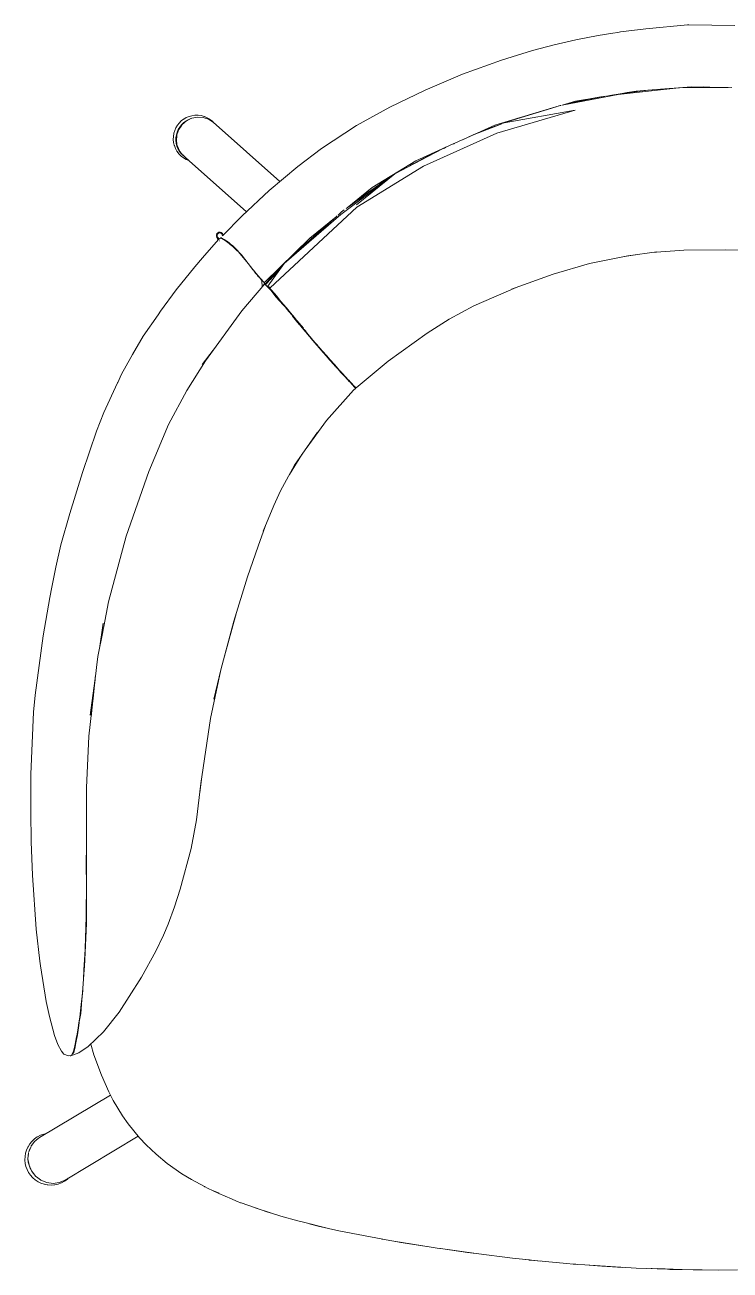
# Model space of a CAD drawing. Header units: millimetres. Extents: x 7998 to 72132, y -12523 to 5591.
# Drawn here: x 65032.7 to 65068.2, y -9556.4 to -9493.7 of the extents above; entities that cross this region are included whole.
import ezdxf

# ---------------------------------------------------------------- set-up
doc = ezdxf.new("R2010")
doc.units = ezdxf.units.MM
doc.layers.add('Xray_Furniture Temporary', color=23, linetype='Continuous', lineweight=15)

msp = doc.modelspace()

# ---------------------------------------------------------------- linework, layer by layer
at = {"layer": 'Xray_Furniture Temporary', "lineweight": 0}
for p, q in [((65062.585, -9494.035), (65062.718, -9494.014)), ((65063.985, -9493.848), (65062.718, -9494.014)), ((65066.083, -9493.659), (65063.985, -9493.848)), ((65066.159, -9493.657), (65066.083, -9493.659)), ((65067.314, -9493.665), (65066.159, -9493.657)), ((65068.479, -9493.687), (65067.314, -9493.665)), ((65060.464, -9494.408), (65059.377, -9494.667)), ((65061.585, -9494.191), (65060.464, -9494.408)), ((65061.585, -9494.191), (65062.336, -9494.068)), ((65062.336, -9494.068), (65062.585, -9494.035)), ((65056.723, -9495.433), (65058.289, -9494.949)), ((65059.377, -9494.667), (65058.289, -9494.949)), ((65054.752, -9496.143), (65056.723, -9495.433)), ((65054.752, -9496.143), (65052.88, -9496.94)), ((65052.88, -9496.94), (65051.087, -9497.801)), ((65062.602, -9497.159), (65059.775, -9497.703)), ((65062.015, -9497.241), (65063.055, -9497.081)), ((65062.802, -9497.111), (65062.182, -9497.215)), ((65065.657, -9496.837), (65062.602, -9497.159)), ((65063.055, -9497.072), (65062.802, -9497.111)), ((65064.086, -9496.948), (65063.055, -9497.072)), ((65063.055, -9497.081), (65064.109, -9496.954)), ((65063.503, -9496.995), (65063.055, -9497.072)), ((65064.086, -9496.948), (65063.503, -9496.995)), ((65065.172, -9496.863), (65064.086, -9496.948)), ((65064.109, -9496.954), (65065.172, -9496.863)), ((65065.657, -9496.837), (65065.172, -9496.863)), ((65065.421, -9496.841), (65065.172, -9496.863)), ((65066.287, -9496.771), (65065.421, -9496.841)), ((65066.241, -9496.798), (65065.421, -9496.841)), ((65065.67, -9496.837), (65066.241, -9496.807)), ((65065.67, -9496.837), (65068.329, -9496.813)), ((65066.917, -9496.786), (65066.241, -9496.798)), ((65066.241, -9496.807), (65067.13, -9496.791)), ((65068.142, -9496.815), (65066.287, -9496.771)), ((65059.631, -9497.742), (65056.378, -9498.71)), ((65059.468, -9497.784), (65058.868, -9497.969)), ((65059.508, -9497.77), (65059.468, -9497.784)), ((65059.574, -9497.75), (65059.508, -9497.77)), ((65059.574, -9497.75), (65059.616, -9497.739)), ((65059.616, -9497.739), (65059.676, -9497.725)), ((65059.704, -9497.72), (65059.676, -9497.725)), ((65059.723, -9497.715), (65059.704, -9497.72)), ((65059.775, -9497.703), (65060.989, -9497.434)), ((65060.444, -9497.5), (65059.775, -9497.703)), ((65059.982, -9497.65), (65059.775, -9497.703)), ((65060.988, -9497.425), (65059.982, -9497.65)), ((65061.573, -9497.315), (65060.444, -9497.5)), ((65061.627, -9497.305), (65060.988, -9497.425)), ((65060.989, -9497.434), (65061.944, -9497.254)), ((65061.944, -9497.254), (65061.627, -9497.305)), ((65040.703, -9498.41), (65040.586, -9498.5)), ((65040.711, -9498.405), (65040.703, -9498.41)), ((65040.711, -9498.405), (65040.841, -9498.33)), ((65040.841, -9498.33), (65040.979, -9498.272)), ((65041.07, -9498.382), (65040.849, -9498.495)), ((65040.939, -9498.437), (65041.07, -9498.382)), ((65040.979, -9498.272), (65041.123, -9498.233)), ((65041.07, -9498.382), (65041.078, -9498.38)), ((65041.111, -9498.363), (65041.078, -9498.38)), ((65041.397, -9498.302), (65041.111, -9498.363)), ((65041.123, -9498.233), (65041.27, -9498.213)), ((65041.29, -9498.213), (65041.27, -9498.213)), ((65041.29, -9498.213), (65041.419, -9498.212)), ((65041.686, -9498.316), (65041.397, -9498.302)), ((65041.44, -9498.212), (65041.419, -9498.212)), ((65041.588, -9498.231), (65041.44, -9498.212)), ((65041.732, -9498.27), (65041.588, -9498.231)), ((65041.959, -9498.404), (65041.686, -9498.316)), ((65041.752, -9498.277), (65041.732, -9498.27)), ((65041.752, -9498.277), (65041.89, -9498.334)), ((65042.019, -9498.41), (65041.89, -9498.334)), ((65042.197, -9498.561), (65041.959, -9498.404)), ((65042.019, -9498.41), (65042.034, -9498.42)), ((65051.087, -9497.801), (65049.407, -9498.73)), ((65060.428, -9497.947), (65056.488, -9499.11)), ((65056.854, -9498.59), (65060.428, -9497.947)), ((65058.868, -9497.969), (65057.11, -9498.508)), ((65057.11, -9498.508), (65057.545, -9498.363)), ((65040.256, -9498.981), (65040.215, -9499.122)), ((65040.315, -9498.846), (65040.256, -9498.981)), ((65040.315, -9498.846), (65040.39, -9498.719)), ((65040.348, -9499.202), (65040.445, -9498.936)), ((65040.461, -9498.931), (65040.363, -9499.206)), ((65040.438, -9498.932), (65040.38, -9499.063)), ((65040.38, -9499.063), (65040.428, -9498.982)), ((65040.39, -9498.719), (65040.481, -9498.603)), ((65040.453, -9498.94), (65040.396, -9499.069)), ((65040.438, -9498.932), (65040.511, -9498.809)), ((65040.445, -9498.936), (65040.438, -9498.932)), ((65040.445, -9498.936), (65040.525, -9498.818)), ((65040.461, -9498.931), (65040.453, -9498.94)), ((65040.612, -9498.707), (65040.461, -9498.931)), ((65040.525, -9498.818), (65040.461, -9498.931)), ((65040.511, -9498.809), (65040.473, -9498.895)), ((65040.481, -9498.603), (65040.586, -9498.5)), ((65040.511, -9498.809), (65040.599, -9498.696)), ((65040.511, -9498.809), (65040.576, -9498.743)), ((65040.525, -9498.818), (65040.511, -9498.809)), ((65040.525, -9498.818), (65040.605, -9498.701)), ((65040.612, -9498.707), (65040.525, -9498.818)), ((65040.599, -9498.696), (65040.701, -9498.595)), ((65040.599, -9498.696), (65040.605, -9498.701)), ((65040.605, -9498.701), (65040.643, -9498.668)), ((65040.62, -9498.699), (65040.612, -9498.707)), ((65040.627, -9498.689), (65040.62, -9498.699)), ((65040.643, -9498.668), (65040.627, -9498.689)), ((65040.701, -9498.595), (65040.643, -9498.668)), ((65040.643, -9498.668), (65040.712, -9498.608)), ((65040.712, -9498.608), (65040.656, -9498.663)), ((65040.815, -9498.508), (65040.701, -9498.595)), ((65040.701, -9498.595), (65040.782, -9498.548)), ((65040.701, -9498.595), (65040.712, -9498.608)), ((65040.767, -9498.566), (65040.712, -9498.608)), ((65040.767, -9498.566), (65040.782, -9498.548)), ((65040.782, -9498.548), (65040.82, -9498.515)), ((65040.815, -9498.508), (65040.939, -9498.437)), ((65040.82, -9498.515), (65040.815, -9498.508)), ((65040.82, -9498.515), (65040.833, -9498.508)), ((65040.849, -9498.495), (65040.833, -9498.508)), ((65040.939, -9498.437), (65040.887, -9498.476)), ((65040.939, -9498.437), (65040.997, -9498.42)), ((65040.944, -9498.447), (65040.939, -9498.437)), ((65042.034, -9498.42), (65042.152, -9498.512)), ((65042.152, -9498.512), (65042.197, -9498.561)), ((65042.197, -9498.561), (65045.557, -9501.549)), ((65047.647, -9499.879), (65049.407, -9498.73)), ((65056.378, -9498.71), (65055.345, -9499.177)), ((65056.209, -9498.83), (65055.345, -9499.177)), ((65055.348, -9499.185), (65056.211, -9498.838)), ((65056.73, -9498.638), (65056.209, -9498.83)), ((65056.211, -9498.838), (65056.43, -9498.758)), ((65056.43, -9498.758), (65056.73, -9498.638)), ((65056.772, -9498.623), (65056.854, -9498.59)), ((65056.892, -9498.579), (65056.854, -9498.59)), ((65057.107, -9498.499), (65056.904, -9498.574)), ((65057.048, -9498.53), (65056.904, -9498.574)), ((65057.048, -9498.53), (65057.11, -9498.508)), ((65057.285, -9498.44), (65057.107, -9498.499)), ((65040.185, -9499.431), (65040.188, -9499.282)), ((65040.2, -9499.579), (65040.185, -9499.431)), ((65040.188, -9499.282), (65040.211, -9499.133)), ((65040.235, -9499.723), (65040.2, -9499.579)), ((65040.211, -9499.133), (65040.215, -9499.122)), ((65040.315, -9499.483), (65040.319, -9499.341)), ((65040.315, -9499.483), (65040.33, -9499.624)), ((65040.323, -9499.483), (65040.315, -9499.483)), ((65040.319, -9499.341), (65040.34, -9499.201)), ((65040.319, -9499.341), (65040.344, -9499.252)), ((65040.336, -9499.342), (65040.319, -9499.341)), ((65040.319, -9499.341), (65040.328, -9499.434)), ((65040.323, -9499.483), (65040.336, -9499.342)), ((65040.347, -9499.621), (65040.323, -9499.483)), ((65040.33, -9499.624), (65040.332, -9499.531)), ((65040.33, -9499.624), (65040.347, -9499.621)), ((65040.363, -9499.761), (65040.33, -9499.624)), ((65040.33, -9499.624), (65040.362, -9499.709)), ((65040.336, -9499.342), (65040.332, -9499.482)), ((65040.332, -9499.482), (65040.347, -9499.621)), ((65040.336, -9499.342), (65040.348, -9499.202)), ((65040.357, -9499.204), (65040.336, -9499.342)), ((65040.363, -9499.214), (65040.339, -9499.495)), ((65040.339, -9499.495), (65040.386, -9499.77)), ((65040.34, -9499.201), (65040.38, -9499.063)), ((65040.34, -9499.201), (65040.348, -9499.202)), ((65040.347, -9499.621), (65040.37, -9499.718)), ((65040.37, -9499.758), (65040.347, -9499.621)), ((65040.396, -9499.069), (65040.357, -9499.204)), ((65040.363, -9499.206), (65040.363, -9499.214)), ((65040.38, -9499.063), (65040.365, -9499.155)), ((65040.38, -9499.063), (65040.396, -9499.069)), ((65056.488, -9499.11), (65052.784, -9500.78)), ((65054.28, -9499.658), (65053.768, -9499.889)), ((65053.922, -9499.826), (65054.28, -9499.658)), ((65054.28, -9499.658), (65054.299, -9499.649)), ((65054.299, -9499.649), (65054.312, -9499.644)), ((65054.312, -9499.644), (65054.328, -9499.636)), ((65054.73, -9499.455), (65054.328, -9499.636)), ((65054.751, -9499.445), (65055.348, -9499.185)), ((65055.318, -9499.189), (65054.751, -9499.445)), ((65055.345, -9499.177), (65055.318, -9499.189)), ((65040.24, -9499.743), (65040.235, -9499.723)), ((65040.24, -9499.743), (65040.295, -9499.883)), ((65040.366, -9500.014), (65040.295, -9499.883)), ((65040.363, -9499.761), (65040.37, -9499.758)), ((65040.414, -9499.892), (65040.363, -9499.761)), ((65040.378, -9500.031), (65040.366, -9500.014)), ((65040.429, -9499.884), (65040.37, -9499.758)), ((65040.467, -9500.151), (65040.378, -9500.031)), ((65040.386, -9499.77), (65040.39, -9499.777)), ((65040.39, -9499.777), (65040.429, -9499.884)), ((65040.39, -9499.777), (65040.496, -9500.005)), ((65040.414, -9499.892), (65040.391, -9499.803)), ((65040.429, -9499.884), (65040.414, -9499.892)), ((65040.481, -9500.014), (65040.414, -9499.892)), ((65040.414, -9499.892), (65040.467, -9499.966)), ((65040.429, -9499.884), (65040.496, -9500.005)), ((65040.488, -9500.01), (65040.429, -9499.884)), ((65040.571, -9500.259), (65040.467, -9500.151)), ((65040.488, -9500.01), (65040.481, -9500.014)), ((65040.481, -9500.014), (65040.564, -9500.127)), ((65040.504, -9500.022), (65040.488, -9500.01)), ((65040.496, -9500.005), (65040.504, -9500.022)), ((65040.504, -9500.022), (65040.509, -9500.023)), ((65040.509, -9500.023), (65040.514, -9500.034)), ((65040.519, -9500.047), (65040.514, -9500.034)), ((65040.531, -9500.053), (65040.519, -9500.047)), ((65040.564, -9500.127), (65040.519, -9500.047)), ((65040.577, -9500.115), (65040.531, -9500.053)), ((65040.564, -9500.127), (65040.577, -9500.115)), ((65040.661, -9500.227), (65040.564, -9500.127)), ((65040.564, -9500.127), (65040.634, -9500.183)), ((65040.585, -9500.27), (65040.571, -9500.259)), ((65040.621, -9500.161), (65040.577, -9500.115)), ((65040.703, -9500.363), (65040.585, -9500.27)), ((65040.634, -9500.183), (65040.621, -9500.161)), ((65040.666, -9500.221), (65040.634, -9500.183)), ((65040.661, -9500.227), (65040.666, -9500.221)), ((65040.77, -9500.313), (65040.661, -9500.227)), ((65040.682, -9500.233), (65040.666, -9500.221)), ((65040.672, -9500.214), (65040.701, -9500.247)), ((65040.682, -9500.233), (65040.701, -9500.247)), ((65040.701, -9500.247), (65040.77, -9500.313)), ((65040.77, -9500.313), (65040.739, -9500.281)), ((65046.467, -9500.786), (65047.647, -9499.879)), ((65051.343, -9501.169), (65053.003, -9500.282)), ((65052.999, -9500.274), (65052.31, -9500.644)), ((65053.737, -9499.904), (65052.397, -9500.509)), ((65053.737, -9499.904), (65052.999, -9500.274)), ((65053.003, -9500.282), (65053.74, -9499.912)), ((65053.768, -9499.889), (65053.737, -9499.904)), ((65053.842, -9499.862), (65053.74, -9499.912)), ((65053.922, -9499.826), (65053.842, -9499.862)), ((65040.832, -9500.438), (65040.703, -9500.363)), ((65040.772, -9500.31), (65040.77, -9500.313)), ((65040.783, -9500.32), (65040.77, -9500.313)), ((65040.77, -9500.313), (65040.779, -9500.316)), ((65040.783, -9500.32), (65040.982, -9500.502)), ((65040.844, -9500.444), (65040.832, -9500.438)), ((65040.844, -9500.444), (65040.982, -9500.502)), ((65040.982, -9500.502), (65040.989, -9500.504)), ((65040.989, -9500.504), (65043.876, -9503.072)), ((65046.467, -9500.786), (65045.009, -9502.008)), ((65052.784, -9500.78), (65049.426, -9502.843)), ((65052.397, -9500.509), (65050.205, -9501.856)), ((65052.103, -9500.763), (65052.31, -9500.644)), ((65048.632, -9503.219), (65051.343, -9501.169)), ((65051.343, -9501.169), (65049.422, -9502.728)), ((65050.017, -9502.093), (65051.343, -9501.169)), ((65050.205, -9501.856), (65051.083, -9501.35)), ((65045.009, -9502.008), (65043.648, -9503.287)), ((65050.205, -9501.856), (65048.952, -9502.874)), ((65050.205, -9501.856), (65049.113, -9502.756)), ((65050.012, -9502.086), (65049.523, -9502.444)), ((65049.528, -9502.451), (65050.017, -9502.093)), ((65050.53, -9501.728), (65050.012, -9502.086)), ((65050.7, -9501.618), (65050.53, -9501.728)), ((65049.11, -9502.758), (65049.043, -9502.807)), ((65049.232, -9502.669), (65049.113, -9502.756)), ((65049.523, -9502.444), (65049.24, -9502.663)), ((65049.516, -9502.46), (65049.24, -9502.663)), ((65049.516, -9502.46), (65049.528, -9502.451)), ((65043.648, -9503.287), (65042.668, -9504.285)), ((65049.426, -9502.843), (65045.069, -9506.902)), ((65045.775, -9505.688), (65048.632, -9503.219)), ((65048.393, -9503.327), (65047.063, -9504.401)), ((65048.393, -9503.327), (65047.975, -9503.7)), ((65048.43, -9503.295), (65048.393, -9503.327)), ((65048.441, -9503.285), (65048.43, -9503.295)), ((65048.662, -9503.087), (65048.487, -9503.243)), ((65048.798, -9502.987), (65048.662, -9503.087)), ((65048.952, -9502.874), (65048.896, -9502.916)), ((65047.73, -9503.911), (65047.3, -9504.291)), ((65047.968, -9503.706), (65047.305, -9504.298)), ((65047.975, -9503.7), (65047.73, -9503.911)), ((65047.975, -9503.7), (65047.978, -9503.703)), ((65041.657, -9505.401), (65042.469, -9504.481)), ((65042.361, -9504.237), (65042.359, -9504.304)), ((65042.359, -9504.304), (65042.379, -9504.373)), ((65042.384, -9504.177), (65042.361, -9504.237)), ((65042.379, -9504.373), (65042.406, -9504.437)), ((65042.379, -9504.373), (65042.424, -9504.438)), ((65042.425, -9504.132), (65042.384, -9504.177)), ((65042.398, -9504.299), (65042.4, -9504.244)), ((65042.415, -9504.356), (65042.398, -9504.299)), ((65042.4, -9504.244), (65042.418, -9504.197)), ((65042.406, -9504.437), (65042.435, -9504.5)), ((65042.442, -9504.419), (65042.415, -9504.356)), ((65042.455, -9504.412), (65042.415, -9504.356)), ((65042.418, -9504.197), (65042.448, -9504.164)), ((65042.424, -9504.438), (65042.469, -9504.481)), ((65042.48, -9504.107), (65042.425, -9504.132)), ((65042.435, -9504.5), (65042.441, -9504.513)), ((65042.443, -9504.422), (65042.442, -9504.419)), ((65042.448, -9504.164), (65042.488, -9504.145)), ((65042.497, -9504.453), (65042.455, -9504.412)), ((65042.542, -9504.104), (65042.48, -9504.107)), ((65042.488, -9504.145), (65042.536, -9504.143)), ((65042.573, -9504.384), (65042.497, -9504.453)), ((65042.505, -9504.545), (65042.503, -9504.542)), ((65042.536, -9504.143), (65042.583, -9504.159)), ((65042.604, -9504.125), (65042.542, -9504.104)), ((65042.573, -9504.384), (65042.582, -9504.389)), ((65042.582, -9504.389), (65042.578, -9504.377)), ((65042.611, -9504.408), (65042.578, -9504.377)), ((65042.583, -9504.159), (65042.625, -9504.194)), ((65042.656, -9504.17), (65042.604, -9504.125)), ((65042.615, -9504.409), (65042.611, -9504.408)), ((65042.636, -9504.418), (65042.615, -9504.409)), ((65042.625, -9504.194), (65042.655, -9504.257)), ((65042.664, -9504.432), (65042.636, -9504.418)), ((65042.636, -9504.418), (65042.709, -9504.47)), ((65042.655, -9504.257), (65042.668, -9504.285)), ((65042.655, -9504.257), (65042.664, -9504.289)), ((65042.692, -9504.242), (65042.656, -9504.17)), ((65042.698, -9504.451), (65042.664, -9504.432)), ((65042.698, -9504.255), (65042.692, -9504.242)), ((65042.705, -9504.456), (65042.698, -9504.451)), ((65042.705, -9504.456), (65042.709, -9504.47)), ((65042.709, -9504.47), (65042.759, -9504.502)), ((65042.755, -9504.485), (65042.739, -9504.475)), ((65042.759, -9504.502), (65042.755, -9504.485)), ((65042.795, -9504.495), (65042.763, -9504.47)), ((65042.837, -9504.538), (65042.786, -9504.505)), ((65042.821, -9504.545), (65042.786, -9504.519)), ((65042.795, -9504.495), (65042.806, -9504.506)), ((65042.86, -9504.544), (65042.806, -9504.506)), ((65042.873, -9504.58), (65042.821, -9504.545)), ((65042.845, -9504.544), (65042.837, -9504.538)), ((65042.845, -9504.544), (65042.853, -9504.556)), ((65042.853, -9504.544), (65042.86, -9504.544)), ((65042.853, -9504.556), (65042.87, -9504.564)), ((65042.871, -9504.568), (65042.853, -9504.556)), ((65042.996, -9504.646), (65042.86, -9504.544)), ((65042.892, -9504.576), (65042.87, -9504.564)), ((65042.894, -9504.589), (65042.871, -9504.572)), ((65042.874, -9504.585), (65042.873, -9504.58)), ((65042.876, -9504.583), (65042.873, -9504.58)), ((65042.894, -9504.589), (65042.876, -9504.583)), ((65042.894, -9504.589), (65042.881, -9504.591)), ((65042.95, -9504.618), (65042.892, -9504.576)), ((65042.905, -9504.599), (65042.898, -9504.593)), ((65042.935, -9504.625), (65042.905, -9504.599)), ((65042.935, -9504.625), (65042.94, -9504.629)), ((65042.94, -9504.629), (65042.946, -9504.634)), ((65042.951, -9504.643), (65042.946, -9504.634)), ((65042.956, -9504.623), (65042.95, -9504.618)), ((65042.996, -9504.671), (65042.951, -9504.643)), ((65042.996, -9504.646), (65042.956, -9504.623)), ((65043.013, -9504.681), (65042.996, -9504.671)), ((65043.011, -9504.664), (65043, -9504.654)), ((65043, -9504.654), (65043.013, -9504.681)), ((65043.074, -9504.714), (65043.011, -9504.664)), ((65043.013, -9504.681), (65043.017, -9504.693)), ((65043.058, -9504.72), (65043.017, -9504.693)), ((65047.063, -9504.401), (65044.783, -9506.645)), ((65046.88, -9504.674), (65046.529, -9505.003)), ((65046.885, -9504.681), (65046.529, -9505.003)), ((65047.3, -9504.291), (65046.88, -9504.674)), ((65046.885, -9504.681), (65047.305, -9504.298)), ((65043.121, -9504.773), (65043.058, -9504.72)), ((65043.137, -9504.766), (65043.074, -9504.714)), ((65043.074, -9504.714), (65043.171, -9504.778)), ((65043.186, -9504.829), (65043.121, -9504.773)), ((65043.201, -9504.823), (65043.137, -9504.766)), ((65043.171, -9504.778), (65043.267, -9504.883)), ((65043.252, -9504.89), (65043.186, -9504.829)), ((65043.267, -9504.883), (65043.201, -9504.823)), ((65043.32, -9504.956), (65043.252, -9504.89)), ((65043.335, -9504.949), (65043.267, -9504.883)), ((65043.39, -9505.026), (65043.32, -9504.956)), ((65043.363, -9504.977), (65043.335, -9504.949)), ((65043.363, -9504.977), (65043.449, -9505.066)), ((65043.462, -9505.103), (65043.39, -9505.026)), ((65043.478, -9505.097), (65043.449, -9505.066)), ((65043.537, -9505.186), (65043.462, -9505.103)), ((65043.553, -9505.18), (65043.478, -9505.097)), ((65043.616, -9505.277), (65043.537, -9505.186)), ((65043.631, -9505.27), (65043.553, -9505.18)), ((65043.584, -9505.206), (65043.553, -9505.18)), ((65043.631, -9505.27), (65043.584, -9505.206)), ((65043.698, -9505.374), (65043.616, -9505.277)), ((65043.672, -9505.318), (65043.631, -9505.27)), ((65044.196, -9505.987), (65043.672, -9505.318)), ((65046.288, -9505.218), (65045.775, -9505.688)), ((65046.529, -9505.003), (65046.288, -9505.218)), ((65046.288, -9505.218), (65046.293, -9505.221)), ((65061.16, -9505.691), (65063.077, -9505.294)), ((65063.468, -9505.241), (65062.906, -9505.329)), ((65064.547, -9505.095), (65063.077, -9505.294)), ((65064.299, -9505.129), (65065.901, -9505.014)), ((65065.901, -9505.014), (65068.01, -9504.999)), ((65069.069, -9505.011), (65068.01, -9504.999)), ((65040.324, -9507.014), (65041.274, -9505.857)), ((65041.657, -9505.401), (65041.274, -9505.857)), ((65043.782, -9505.477), (65043.698, -9505.374)), ((65043.868, -9505.584), (65043.782, -9505.477)), ((65043.954, -9505.692), (65043.868, -9505.584)), ((65043.954, -9505.692), (65044.122, -9505.905)), ((65044.188, -9505.995), (65044.122, -9505.905)), ((65044.942, -9506.824), (65045.775, -9505.688)), ((65045.274, -9506.23), (65045.775, -9505.688)), ((65045.5, -9506.008), (65045.775, -9505.688)), ((65045.641, -9505.871), (65045.5, -9506.008)), ((65059.331, -9506.222), (65061.16, -9505.691)), ((65044.196, -9505.987), (65044.188, -9505.995)), ((65044.201, -9506.005), (65044.188, -9505.995)), ((65044.253, -9506.057), (65044.196, -9505.987)), ((65044.272, -9506.094), (65044.201, -9506.005)), ((65044.265, -9506.102), (65044.272, -9506.094)), ((65044.276, -9506.099), (65044.272, -9506.094)), ((65044.346, -9506.185), (65044.276, -9506.099)), ((65044.561, -9506.425), (65044.279, -9506.088)), ((65044.41, -9506.262), (65044.346, -9506.185)), ((65044.468, -9506.332), (65044.41, -9506.262)), ((65044.522, -9506.394), (65044.468, -9506.332)), ((65044.57, -9506.45), (65044.522, -9506.394)), ((65044.777, -9506.654), (65044.561, -9506.425)), ((65044.643, -9506.548), (65044.57, -9506.45)), ((65044.67, -9506.857), (65044.643, -9506.548)), ((65044.861, -9506.732), (65045.036, -9506.532)), ((65044.878, -9506.663), (65045.274, -9506.23)), ((65044.94, -9506.567), (65044.884, -9506.644)), ((65045.044, -9506.458), (65044.94, -9506.567)), ((65045.036, -9506.532), (65045.075, -9506.492)), ((65045.156, -9506.346), (65045.044, -9506.458)), ((65045.075, -9506.492), (65045.457, -9506.051)), ((65045.075, -9506.492), (65045.184, -9506.377)), ((65045.274, -9506.23), (65045.156, -9506.346)), ((65045.184, -9506.377), (65045.408, -9506.138)), ((65045.408, -9506.138), (65045.567, -9505.972)), ((65057.217, -9506.975), (65059.331, -9506.222)), ((65040.324, -9507.014), (65039.546, -9508.09)), ((65044.791, -9506.715), (65043.643, -9508.069)), ((65044.786, -9506.678), (65044.69, -9506.833)), ((65044.69, -9506.833), (65044.8, -9506.688)), ((65044.783, -9506.645), (65044.777, -9506.654)), ((65044.813, -9506.684), (65044.777, -9506.654)), ((65044.813, -9506.684), (65044.783, -9506.645)), ((65044.8, -9506.688), (65044.786, -9506.678)), ((65044.791, -9506.715), (65044.847, -9506.736)), ((65044.791, -9506.715), (65044.814, -9506.74)), ((65044.868, -9506.678), (65044.813, -9506.684)), ((65044.847, -9506.736), (65044.814, -9506.74)), ((65044.814, -9506.74), (65044.835, -9506.756)), ((65044.835, -9506.756), (65044.847, -9506.736)), ((65044.911, -9506.844), (65044.835, -9506.756)), ((65044.857, -9506.733), (65044.861, -9506.732)), ((65044.861, -9506.729), (65044.868, -9506.678)), ((65044.861, -9506.732), (65044.861, -9506.729)), ((65044.864, -9506.674), (65044.873, -9506.667)), ((65044.868, -9506.678), (65044.864, -9506.674)), ((65044.873, -9506.667), (65044.868, -9506.678)), ((65044.884, -9506.644), (65044.878, -9506.663)), ((65045.109, -9507.042), (65044.911, -9506.844)), ((65044.942, -9506.824), (65045.069, -9506.902)), ((65045.014, -9506.914), (65044.942, -9506.824)), ((65045.065, -9506.969), (65045.014, -9506.914)), ((65045.126, -9507.036), (65045.065, -9506.969)), ((65045.359, -9507.358), (65045.109, -9507.042)), ((65045.18, -9507.122), (65045.109, -9507.042)), ((65045.28, -9507.21), (65045.126, -9507.036)), ((65045.405, -9507.335), (65045.126, -9507.036)), ((65045.263, -9507.216), (65045.18, -9507.122)), ((65045.359, -9507.358), (65045.18, -9507.122)), ((65055.328, -9507.818), (65057.457, -9506.89)), ((65045.36, -9507.328), (65045.263, -9507.216)), ((65045.376, -9507.322), (65045.28, -9507.21)), ((65045.359, -9507.358), (65045.745, -9507.782)), ((65045.594, -9507.604), (65045.36, -9507.328)), ((65045.487, -9507.452), (65045.376, -9507.322)), ((65045.405, -9507.335), (65045.61, -9507.598)), ((65045.61, -9507.598), (65045.487, -9507.452)), ((65045.607, -9507.62), (65045.594, -9507.604)), ((65045.607, -9507.62), (65045.745, -9507.782)), ((65045.743, -9507.756), (65045.61, -9507.598)), ((65045.881, -9507.922), (65045.743, -9507.756)), ((65045.819, -9507.873), (65045.745, -9507.782)), ((65054.088, -9508.494), (65055.328, -9507.818)), ((65038.672, -9509.348), (65039.416, -9508.265)), ((65039.416, -9508.265), (65039.546, -9508.09)), ((65041.81, -9510.593), (65043.643, -9508.069)), ((65045.865, -9507.928), (65045.819, -9507.873)), ((65046.008, -9508.1), (65045.865, -9507.928)), ((65046.024, -9508.093), (65045.881, -9507.922)), ((65046.151, -9508.273), (65046.008, -9508.1)), ((65046.167, -9508.267), (65046.024, -9508.093)), ((65046.197, -9508.336), (65046.151, -9508.273)), ((65046.167, -9508.267), (65046.303, -9508.428)), ((65046.292, -9508.445), (65046.197, -9508.336)), ((65046.197, -9508.336), (65046.46, -9508.67)), ((65046.429, -9508.612), (65046.292, -9508.445)), ((65046.308, -9508.438), (65046.303, -9508.428)), ((65046.445, -9508.605), (65046.308, -9508.438)), ((65046.742, -9508.941), (65046.308, -9508.438)), ((65046.429, -9508.612), (65046.683, -9508.924)), ((65046.742, -9508.941), (65046.445, -9508.605)), ((65046.445, -9508.605), (65046.699, -9508.918)), ((65046.46, -9508.67), (65046.469, -9508.679)), ((65046.469, -9508.679), (65046.528, -9508.762)), ((65046.853, -9509.132), (65046.683, -9508.924)), ((65046.729, -9508.961), (65046.699, -9508.918)), ((65046.729, -9508.961), (65046.768, -9509.003)), ((65046.746, -9509.001), (65046.875, -9509.14)), ((65046.768, -9509.003), (65046.772, -9509.008)), ((65046.772, -9509.008), (65046.857, -9509.098)), ((65046.823, -9509.07), (65046.928, -9509.198)), ((65052.978, -9509.195), (65054.088, -9508.494)), ((65038.672, -9509.348), (65038.129, -9510.273)), ((65046.863, -9509.107), (65046.857, -9509.098)), ((65046.932, -9509.229), (65046.878, -9509.163)), ((65046.883, -9509.144), (65046.893, -9509.147)), ((65046.928, -9509.198), (65046.939, -9509.21)), ((65047.045, -9509.367), (65046.932, -9509.229)), ((65046.948, -9509.223), (65046.939, -9509.21)), ((65047.079, -9509.38), (65046.948, -9509.223)), ((65047.063, -9509.386), (65047.045, -9509.367)), ((65047.109, -9509.441), (65047.063, -9509.386)), ((65047.216, -9509.544), (65047.079, -9509.38)), ((65047.109, -9509.441), (65047.736, -9510.169)), ((65047.365, -9509.718), (65047.216, -9509.544)), ((65052.978, -9509.195), (65051.01, -9510.603)), ((65038.129, -9510.273), (65038.042, -9510.425)), ((65042.202, -9510.053), (65041.64, -9510.78)), ((65047.365, -9509.718), (65047.411, -9509.766)), ((65047.497, -9509.872), (65047.411, -9509.766)), ((65047.497, -9509.872), (65047.415, -9509.796)), ((65047.498, -9509.893), (65047.546, -9509.937)), ((65047.527, -9509.906), (65047.522, -9509.894)), ((65047.583, -9509.97), (65047.527, -9509.906)), ((65047.583, -9509.97), (65047.546, -9509.937)), ((65047.706, -9510.11), (65047.588, -9509.974)), ((65047.896, -9510.325), (65047.706, -9510.11)), ((65047.88, -9510.331), (65047.736, -9510.169)), ((65048.076, -9510.551), (65047.88, -9510.331)), ((65047.88, -9510.331), (65047.989, -9510.462)), ((65048.092, -9510.545), (65047.896, -9510.325)), ((65037.581, -9511.27), (65038.042, -9510.425)), ((65041.81, -9510.593), (65040.859, -9512.092)), ((65047.989, -9510.462), (65048.076, -9510.551)), ((65048.273, -9510.77), (65048.076, -9510.551)), ((65048.289, -9510.764), (65048.092, -9510.545)), ((65048.344, -9510.852), (65048.273, -9510.77)), ((65048.482, -9510.978), (65048.289, -9510.764)), ((65048.431, -9510.912), (65048.289, -9510.764)), ((65048.344, -9510.852), (65048.366, -9510.875)), ((65048.366, -9510.875), (65048.377, -9510.886)), ((65048.377, -9510.886), (65048.381, -9510.889)), ((65048.381, -9510.889), (65048.558, -9511.07)), ((65048.482, -9510.978), (65048.431, -9510.912)), ((65049.395, -9511.953), (65051.01, -9510.603)), ((65037.387, -9511.688), (65037.581, -9511.27)), ((65048.466, -9510.984), (65048.47, -9510.991)), ((65048.47, -9510.991), (65048.498, -9511.02)), ((65048.58, -9511.086), (65048.482, -9510.978)), ((65048.498, -9511.02), (65048.506, -9511.031)), ((65048.506, -9511.031), (65048.549, -9511.071)), ((65048.549, -9511.071), (65048.722, -9511.251)), ((65048.65, -9511.187), (65048.549, -9511.071)), ((65048.558, -9511.07), (65048.58, -9511.086)), ((65048.602, -9511.107), (65048.58, -9511.086)), ((65048.666, -9511.181), (65048.602, -9511.107)), ((65048.819, -9511.372), (65048.65, -9511.187)), ((65048.712, -9511.231), (65048.666, -9511.181)), ((65048.712, -9511.231), (65048.73, -9511.251)), ((65048.722, -9511.251), (65048.835, -9511.366)), ((65048.835, -9511.366), (65048.73, -9511.251)), ((65048.968, -9511.536), (65048.819, -9511.372)), ((65048.835, -9511.366), (65048.876, -9511.414)), ((65048.876, -9511.414), (65048.883, -9511.415)), ((65048.984, -9511.53), (65048.883, -9511.415)), ((65049.048, -9511.626), (65048.968, -9511.536)), ((65048.971, -9511.507), (65048.984, -9511.53)), ((65048.984, -9511.53), (65048.992, -9511.539)), ((65048.992, -9511.539), (65049.01, -9511.558)), ((65049.01, -9511.558), (65049.016, -9511.559)), ((65049.016, -9511.559), (65049.029, -9511.57)), ((65049.029, -9511.57), (65049.108, -9511.666)), ((65037.38, -9511.703), (65036.684, -9513.191)), ((65037.38, -9511.703), (65036.79, -9512.978)), ((65037.387, -9511.688), (65037.38, -9511.703)), ((65040.859, -9512.092), (65039.94, -9513.792)), ((65047.909, -9513.599), (65049.258, -9512.067)), ((65049.093, -9511.671), (65049.048, -9511.626)), ((65049.055, -9511.62), (65049.193, -9511.779)), ((65049.193, -9511.779), (65049.093, -9511.671)), ((65049.108, -9511.666), (65049.123, -9511.682)), ((65049.123, -9511.682), (65049.128, -9511.684)), ((65049.129, -9511.689), (65049.128, -9511.684)), ((65049.207, -9511.774), (65049.129, -9511.689)), ((65049.193, -9511.779), (65049.249, -9511.836)), ((65049.219, -9511.814), (65049.193, -9511.779)), ((65049.207, -9511.774), (65049.214, -9511.784)), ((65049.214, -9511.784), (65049.219, -9511.786)), ((65049.231, -9511.8), (65049.219, -9511.786)), ((65049.249, -9511.836), (65049.219, -9511.814)), ((65049.282, -9511.855), (65049.231, -9511.8)), ((65049.342, -9511.953), (65049.249, -9511.836)), ((65049.258, -9512.067), (65049.365, -9511.983)), ((65049.268, -9511.86), (65049.264, -9511.855)), ((65049.294, -9511.893), (65049.268, -9511.86)), ((65049.282, -9511.855), (65049.282, -9511.862)), ((65049.282, -9511.862), (65049.287, -9511.864)), ((65049.287, -9511.864), (65049.327, -9511.914)), ((65049.301, -9511.874), (65049.287, -9511.864)), ((65049.319, -9511.913), (65049.294, -9511.893)), ((65049.301, -9511.874), (65049.395, -9511.953)), ((65049.331, -9511.91), (65049.301, -9511.874)), ((65049.345, -9511.94), (65049.319, -9511.913)), ((65049.345, -9511.948), (65049.319, -9511.913)), ((65049.327, -9511.914), (65049.332, -9511.916)), ((65049.332, -9511.916), (65049.331, -9511.91)), ((65049.332, -9511.916), (65049.355, -9511.941)), ((65049.332, -9511.916), (65049.345, -9511.94)), ((65049.345, -9511.94), (65049.345, -9511.948)), ((65049.345, -9511.948), (65049.365, -9511.983)), ((65049.395, -9511.953), (65049.355, -9511.941)), ((65036.319, -9514.133), (65036.684, -9513.191)), ((65039.94, -9513.792), (65038.95, -9516.164)), ((65046.881, -9515.005), (65047.909, -9513.599)), ((65036.319, -9514.133), (65035.603, -9516.214)), ((65047.452, -9514.178), (65046.298, -9515.85)), ((65046.039, -9516.322), (65046.669, -9515.312)), ((65046.298, -9515.85), (65045.59, -9517.14)), ((65034.967, -9518.287), (65035.603, -9516.214)), ((65037.81, -9519.422), (65038.95, -9516.164)), ((65045.25, -9517.875), (65045.59, -9517.14)), ((65034.967, -9518.287), (65034.52, -9519.861)), ((65044.721, -9519.18), (65045.25, -9517.875)), ((65044.818, -9518.94), (65044.453, -9519.931)), ((65036.929, -9522.743), (65037.81, -9519.422)), ((65034.52, -9519.861), (65034.27, -9520.987)), ((65043.924, -9521.478), (65044.453, -9519.931)), ((65034.067, -9522.005), (65034.27, -9520.987)), ((65043.924, -9521.478), (65043.227, -9523.712)), ((65033.971, -9522.527), (65034.067, -9522.005)), ((65033.637, -9524.455), (65033.971, -9522.527)), ((65036.929, -9522.743), (65036.684, -9523.982)), ((65042.758, -9525.484), (65043.363, -9523.276)), ((65036.466, -9525.085), (65036.647, -9523.806)), ((65036.633, -9524.242), (65036.652, -9524.137)), ((65036.652, -9524.137), (65036.684, -9523.982)), ((65042.577, -9526.166), (65043.227, -9523.712)), ((65033.233, -9527.451), (65033.637, -9524.455)), ((65036.633, -9524.242), (65036.384, -9525.498)), ((65036.32, -9526.048), (65036.384, -9525.498)), ((65035.99, -9528.444), (65036.286, -9526.357)), ((65036.04, -9528.541), (65036.274, -9526.437)), ((65036.157, -9527.44), (65036.274, -9526.437)), ((65036.286, -9526.357), (65036.32, -9526.048)), ((65042.065, -9528.616), (65042.577, -9526.166)), ((65042.577, -9526.166), (65042.222, -9527.643)), ((65036.148, -9527.439), (65036.242, -9526.666)), ((65033.233, -9527.451), (65033.149, -9528.303)), ((65035.938, -9529.504), (65036.157, -9527.44)), ((65036.071, -9528.189), (65036.148, -9527.439)), ((65033.01, -9531.423), (65033.149, -9528.303)), ((65036.04, -9528.541), (65036.071, -9528.189)), ((65042.065, -9528.616), (65041.572, -9531.903)), ((65035.938, -9529.504), (65035.817, -9532.109)), ((65033.01, -9531.423), (65033.004, -9533.32)), ((65041.518, -9532.357), (65041.623, -9531.56)), ((65035.817, -9532.109), (65035.817, -9533.794)), ((65041.572, -9531.903), (65041.355, -9533.727)), ((65033.023, -9534.836), (65033.004, -9533.32)), ((65035.815, -9533.994), (65035.817, -9533.794)), ((65035.817, -9534.147), (65035.815, -9533.994)), ((65035.817, -9534.147), (65035.817, -9534.209)), ((65041.082, -9535.18), (65041.355, -9533.727)), ((65035.816, -9534.524), (65035.79, -9536.476)), ((65035.815, -9534.354), (65035.817, -9534.209)), ((65035.816, -9534.524), (65035.815, -9534.354)), ((65035.816, -9535.701), (65035.816, -9534.524)), ((65033.087, -9536.523), (65033.023, -9534.836)), ((65041.082, -9535.18), (65040.539, -9537.222)), ((65035.817, -9536.26), (65035.816, -9535.701)), ((65033.279, -9539.24), (65033.087, -9536.523)), ((65035.814, -9536.868), (65035.816, -9536.286)), ((65035.816, -9536.286), (65035.817, -9536.26)), ((65035.81, -9537.447), (65035.814, -9536.868)), ((65040.539, -9537.222), (65040.247, -9538.105)), ((65035.804, -9538.021), (65035.81, -9537.447)), ((65035.804, -9538.021), (65035.811, -9537.858)), ((65035.811, -9537.858), (65035.81, -9537.447)), ((65035.818, -9538.932), (65035.811, -9537.858)), ((65035.794, -9538.591), (65035.804, -9538.021)), ((65040.247, -9538.105), (65039.932, -9538.984)), ((65035.761, -9539.694), (65035.779, -9539.155)), ((65035.77, -9540.053), (65035.818, -9538.932)), ((65035.77, -9539.711), (65035.779, -9539.155)), ((65035.779, -9539.155), (65035.794, -9538.591)), ((65039.932, -9538.984), (65039.69, -9539.54)), ((65033.279, -9539.24), (65033.461, -9540.853)), ((65035.727, -9540.693), (65035.77, -9539.711)), ((65035.739, -9540.252), (65035.761, -9539.71)), ((65035.767, -9539.782), (65035.76, -9539.743)), ((65035.761, -9539.701), (65035.761, -9539.694)), ((65035.761, -9539.71), (65035.761, -9539.701)), ((65039.69, -9539.54), (65039.303, -9540.348)), ((65035.708, -9541.125), (65035.77, -9540.053)), ((65035.714, -9540.777), (65035.739, -9540.252)), ((65039.303, -9540.348), (65038.586, -9541.652)), ((65033.492, -9541.093), (65033.461, -9540.853)), ((65033.492, -9541.093), (65033.779, -9542.891)), ((65035.686, -9541.281), (65035.714, -9540.777)), ((65035.708, -9541.125), (65035.723, -9540.778)), ((65035.727, -9540.693), (65035.723, -9540.778)), ((65035.656, -9541.761), (65035.686, -9541.281)), ((65035.695, -9541.282), (65035.665, -9541.761)), ((65035.708, -9541.125), (65035.695, -9541.282)), ((65037.968, -9542.628), (65038.586, -9541.652)), ((65035.588, -9542.63), (65035.623, -9542.211)), ((65035.632, -9542.212), (65035.611, -9542.46)), ((65035.623, -9542.211), (65035.656, -9541.761)), ((65035.624, -9542.365), (65035.632, -9542.212)), ((65035.665, -9541.761), (65035.632, -9542.212)), ((65033.779, -9542.891), (65033.955, -9543.634)), ((65035.52, -9543.36), (65035.613, -9542.471)), ((65035.55, -9543.011), (65035.588, -9542.63)), ((65035.561, -9542.905), (65035.565, -9542.928)), ((65035.571, -9542.874), (65035.566, -9542.851)), ((65035.611, -9542.46), (65035.604, -9542.434)), ((65035.613, -9542.471), (65035.61, -9542.468)), ((65035.611, -9542.46), (65035.624, -9542.365)), ((65037.968, -9542.628), (65037.458, -9543.428)), ((65035.52, -9543.36), (65035.449, -9543.904)), ((65035.521, -9543.492), (65035.449, -9543.904)), ((65035.472, -9543.673), (65035.511, -9543.359)), ((65035.511, -9543.359), (65035.55, -9543.011)), ((65035.521, -9543.492), (65035.554, -9543.032)), ((65035.554, -9543.032), (65035.55, -9543.011)), ((65036.666, -9544.409), (65037.458, -9543.428)), ((65034.202, -9544.598), (65033.955, -9543.634)), ((65035.356, -9544.425), (65035.393, -9544.204)), ((65035.363, -9544.565), (65035.424, -9544.087)), ((65035.402, -9544.206), (65035.365, -9544.426)), ((65035.393, -9544.204), (65035.432, -9543.954)), ((65035.424, -9544.087), (65035.402, -9544.206)), ((65035.441, -9543.955), (65035.424, -9544.087)), ((65035.432, -9543.954), (65035.472, -9543.673)), ((65035.449, -9543.904), (65035.441, -9543.955)), ((65034.368, -9545.056), (65034.202, -9544.598)), ((65035.311, -9544.664), (65035.26, -9544.937)), ((65035.297, -9544.783), (65035.267, -9544.922)), ((65035.271, -9544.972), (65035.363, -9544.565)), ((65035.329, -9544.618), (65035.297, -9544.783)), ((65035.311, -9544.664), (65035.32, -9544.617)), ((65035.32, -9544.617), (65035.356, -9544.425)), ((65035.365, -9544.426), (65035.329, -9544.618)), ((65035.888, -9545.154), (65036.666, -9544.409)), ((65034.368, -9545.056), (65034.55, -9545.395)), ((65034.678, -9545.545), (65034.55, -9545.395)), ((65035.06, -9545.609), (65035.164, -9545.388)), ((65035.104, -9545.516), (65035.169, -9545.448)), ((65035.42, -9545.468), (65035.159, -9545.565)), ((65035.164, -9545.388), (65035.221, -9545.12)), ((65035.169, -9545.448), (65035.221, -9545.255)), ((65035.192, -9545.291), (65035.183, -9545.296)), ((65035.19, -9545.266), (65035.218, -9545.25)), ((65035.271, -9544.972), (65035.218, -9545.25)), ((65035.218, -9545.25), (65035.221, -9545.255)), ((65035.241, -9545.038), (65035.221, -9545.12)), ((65035.26, -9544.937), (65035.241, -9545.038)), ((65035.267, -9544.922), (65035.26, -9544.937)), ((65035.42, -9545.468), (65035.888, -9545.154)), ((65036.028, -9545.035), (65035.997, -9545.049)), ((65036.029, -9545.039), (65035.997, -9545.049)), ((65036.029, -9545.039), (65036.179, -9545.58)), ((65034.908, -9545.618), (65034.678, -9545.545)), ((65034.908, -9545.618), (65034.994, -9545.613)), ((65034.997, -9545.624), (65034.994, -9545.613)), ((65034.997, -9545.624), (65035.009, -9545.612)), ((65035.02, -9545.627), (65034.997, -9545.624)), ((65035.02, -9545.627), (65035.015, -9545.618)), ((65035.02, -9545.627), (65035.06, -9545.609)), ((65035.06, -9545.609), (65035.159, -9545.565)), ((65036.571, -9546.6), (65036.179, -9545.58)), ((65036.571, -9546.6), (65036.933, -9547.442)), ((65033.448, -9549.744), (65037.016, -9547.6)), ((65037.164, -9547.877), (65036.933, -9547.442)), ((65037.164, -9547.877), (65037.633, -9548.653)), ((65037.633, -9548.653), (65037.912, -9549.045)), ((65037.912, -9549.045), (65038.48, -9549.753)), ((65033.198, -9549.809), (65033.077, -9549.922)), ((65033.334, -9549.713), (65033.198, -9549.809)), ((65033.265, -9549.887), (65033.299, -9549.855)), ((65033.299, -9549.855), (65033.287, -9549.87)), ((65033.364, -9549.81), (65033.299, -9549.855)), ((65033.299, -9549.855), (65033.319, -9549.845)), ((65033.299, -9549.855), (65033.302, -9549.859)), ((65033.352, -9549.703), (65033.334, -9549.713)), ((65033.499, -9549.627), (65033.352, -9549.703)), ((65033.364, -9549.81), (65033.448, -9549.744)), ((65033.656, -9549.571), (65033.499, -9549.627)), ((65033.67, -9549.567), (65033.656, -9549.571)), ((65033.67, -9549.567), (65033.782, -9549.543)), ((65034.735, -9551.893), (65038.42, -9549.679)), ((65038.812, -9550.101), (65038.48, -9549.753)), ((65032.789, -9550.379), (65032.742, -9550.537)), ((65032.857, -9550.228), (65032.789, -9550.379)), ((65032.867, -9550.208), (65032.857, -9550.228)), ((65032.865, -9550.807), (65032.895, -9550.507)), ((65032.867, -9550.208), (65032.955, -9550.067)), ((65032.895, -9550.507), (65032.87, -9550.663)), ((65032.895, -9550.507), (65032.898, -9550.491)), ((65032.91, -9550.46), (65033.001, -9550.22)), ((65032.91, -9550.46), (65032.941, -9550.356)), ((65032.941, -9550.356), (65032.933, -9550.398)), ((65033.001, -9550.22), (65032.941, -9550.356)), ((65032.941, -9550.356), (65032.965, -9550.316)), ((65032.941, -9550.356), (65032.948, -9550.359)), ((65033.06, -9549.938), (65032.955, -9550.067)), ((65033.012, -9550.194), (65033.199, -9549.939)), ((65033.087, -9550.081), (65033.045, -9550.149)), ((65033.077, -9549.922), (65033.06, -9549.938)), ((65033.087, -9550.081), (65033.074, -9550.11)), ((65033.16, -9549.993), (65033.087, -9550.081)), ((65033.087, -9550.081), (65033.112, -9550.057)), ((65033.09, -9550.083), (65033.087, -9550.081)), ((65033.199, -9549.939), (65033.265, -9549.887)), ((65039.32, -9550.586), (65038.812, -9550.101)), ((65032.715, -9550.701), (65032.71, -9550.868)), ((65032.71, -9550.868), (65032.711, -9550.881)), ((65032.727, -9551.043), (65032.711, -9550.881)), ((65032.742, -9550.537), (65032.715, -9550.701)), ((65032.764, -9551.203), (65032.727, -9551.043)), ((65032.87, -9550.663), (65032.865, -9550.807)), ((65032.865, -9550.811), (65032.865, -9550.807)), ((65032.865, -9550.811), (65032.865, -9550.821)), ((65032.865, -9550.821), (65032.88, -9550.979)), ((65032.916, -9551.131), (65032.865, -9550.821)), ((65032.87, -9550.663), (65032.885, -9550.61)), ((65032.87, -9550.663), (65032.875, -9550.716)), ((65032.88, -9550.664), (65032.87, -9550.663)), ((65032.88, -9550.979), (65032.882, -9550.917)), ((65032.88, -9550.979), (65032.891, -9550.977)), ((65032.916, -9551.131), (65032.88, -9550.979)), ((65032.88, -9550.979), (65032.9, -9551.035)), ((65032.916, -9551.131), (65032.971, -9551.284)), ((65033.044, -9551.425), (65032.916, -9551.131)), ((65039.881, -9551.049), (65039.32, -9550.586)), ((65039.881, -9551.049), (65040.622, -9551.573)), ((65032.764, -9551.203), (65032.82, -9551.357)), ((65032.82, -9551.357), (65032.895, -9551.502)), ((65032.895, -9551.502), (65032.989, -9551.637)), ((65032.971, -9551.284), (65032.957, -9551.225)), ((65032.98, -9551.279), (65032.971, -9551.284)), ((65032.971, -9551.284), (65033.044, -9551.425)), ((65032.971, -9551.284), (65033.004, -9551.333)), ((65033.098, -9551.758), (65032.989, -9551.637)), ((65033.047, -9551.43), (65033.044, -9551.425)), ((65033.052, -9551.437), (65033.135, -9551.556)), ((65033.249, -9551.688), (65033.052, -9551.437)), ((65033.106, -9551.765), (65033.098, -9551.758)), ((65033.106, -9551.765), (65033.232, -9551.874)), ((65033.135, -9551.556), (65033.112, -9551.513)), ((65033.135, -9551.556), (65033.141, -9551.551)), ((65033.219, -9551.65), (65033.135, -9551.556)), ((65033.135, -9551.556), (65033.169, -9551.587)), ((65033.317, -9551.74), (65033.249, -9551.688)), ((65033.317, -9551.74), (65033.361, -9551.778)), ((65033.361, -9551.778), (65033.348, -9551.763)), ((65040.622, -9551.573), (65041.105, -9551.857)), ((65033.232, -9551.874), (65033.371, -9551.966)), ((65033.363, -9551.775), (65033.361, -9551.778)), ((65033.361, -9551.778), (65033.403, -9551.805)), ((65033.361, -9551.778), (65033.378, -9551.786)), ((65033.371, -9551.966), (65033.52, -9552.038)), ((65033.508, -9551.886), (65033.403, -9551.805)), ((65033.808, -9552.011), (65033.508, -9551.886)), ((65033.52, -9552.038), (65033.677, -9552.09)), ((65033.698, -9552.094), (65033.677, -9552.09)), ((65033.698, -9552.094), (65033.839, -9552.122)), ((65034.126, -9552.055), (65033.808, -9552.011)), ((65033.862, -9552.126), (65033.839, -9552.122)), ((65034.028, -9552.136), (65033.862, -9552.126)), ((65034.193, -9552.123), (65034.028, -9552.136)), ((65034.443, -9552.015), (65034.126, -9552.055)), ((65034.216, -9552.12), (65034.193, -9552.123)), ((65034.216, -9552.12), (65034.379, -9552.085)), ((65034.535, -9552.029), (65034.379, -9552.085)), ((65034.735, -9551.893), (65034.443, -9552.015)), ((65034.535, -9552.029), (65034.554, -9552.021)), ((65034.554, -9552.021), (65034.701, -9551.945)), ((65034.701, -9551.945), (65034.837, -9551.849)), ((65034.837, -9551.849), (65034.849, -9551.839)), ((65034.894, -9551.797), (65034.849, -9551.839)), ((65041.759, -9552.212), (65041.105, -9551.857)), ((65041.759, -9552.212), (65041.765, -9552.215)), ((65041.775, -9552.219), (65041.765, -9552.215)), ((65041.775, -9552.219), (65041.787, -9552.225)), ((65041.909, -9552.297), (65041.787, -9552.225)), ((65042.486, -9552.563), (65041.909, -9552.297)), ((65042.211, -9552.43), (65042.196, -9552.423)), ((65042.211, -9552.43), (65042.49, -9552.553)), ((65043.115, -9552.833), (65042.486, -9552.563)), ((65043.115, -9552.833), (65043.366, -9552.944)), ((65043.423, -9552.965), (65043.366, -9552.944)), ((65043.572, -9553.028), (65043.423, -9552.965)), ((65043.596, -9553.036), (65043.572, -9553.028)), ((65044.948, -9553.507), (65043.596, -9553.036)), ((65043.596, -9553.036), (65044.283, -9553.27)), ((65044.308, -9553.279), (65044.283, -9553.27)), ((65044.308, -9553.279), (65045.135, -9553.56)), ((65045.135, -9553.56), (65044.948, -9553.507)), ((65045.611, -9553.7), (65045.135, -9553.56)), ((65046.451, -9553.941), (65045.611, -9553.7)), ((65046.451, -9553.941), (65046.682, -9553.997)), ((65046.682, -9553.997), (65048.006, -9554.326)), ((65047.043, -9554.087), (65047.046, -9554.088)), ((65047.046, -9554.088), (65047.104, -9554.102)), ((65047.104, -9554.102), (65047.543, -9554.226)), ((65047.543, -9554.226), (65047.855, -9554.289)), ((65048.529, -9554.447), (65048.006, -9554.326)), ((65048.529, -9554.447), (65051.092, -9554.937)), ((65050.685, -9554.86), (65050.722, -9554.867)), ((65050.735, -9554.869), (65050.722, -9554.867)), ((65051.092, -9554.937), (65051.301, -9554.97)), ((65051.301, -9554.97), (65051.649, -9555.036)), ((65051.301, -9554.97), (65053.184, -9555.267)), ((65051.649, -9555.036), (65053.184, -9555.267)), ((65053.486, -9555.316), (65053.184, -9555.267)), ((65053.618, -9555.333), (65053.486, -9555.316)), ((65053.618, -9555.333), (65053.648, -9555.337)), ((65053.648, -9555.337), (65055.445, -9555.59)), ((65053.648, -9555.337), (65054.999, -9555.541)), ((65055.445, -9555.59), (65054.999, -9555.541)), ((65057.272, -9555.816), (65055.445, -9555.59)), ((65057.776, -9555.869), (65057.272, -9555.816)), ((65058.122, -9555.913), (65057.776, -9555.869)), ((65058.687, -9555.966), (65057.776, -9555.869)), ((65058.136, -9555.918), (65058.122, -9555.913)), ((65058.136, -9555.918), (65058.761, -9555.972)), ((65059.098, -9556.008), (65058.761, -9555.972)), ((65059.098, -9556.008), (65060.011, -9556.093)), ((65060.338, -9556.119), (65060.011, -9556.093)), ((65060.471, -9556.131), (65060.338, -9556.119)), ((65060.552, -9556.136), (65060.471, -9556.131)), ((65060.924, -9556.165), (65060.552, -9556.136)), ((65060.924, -9556.165), (65061.769, -9556.231)), ((65060.924, -9556.165), (65063.5, -9556.331)), ((65061.769, -9556.231), (65062.828, -9556.288)), ((65065.077, -9556.382), (65063.5, -9556.331)), ((65064.317, -9556.34), (65064.265, -9556.34)), ((65065.077, -9556.382), (65064.317, -9556.34)), ((65064.574, -9556.343), (65065.761, -9556.39)), ((65065.2, -9556.388), (65065.091, -9556.382)), ((65065.2, -9556.388), (65065.728, -9556.389)), ((65065.488, -9556.395), (65065.28, -9556.388)), ((65066.375, -9556.415), (65065.488, -9556.395)), ((65065.488, -9556.395), (65067.656, -9556.423)), ((65065.761, -9556.39), (65065.829, -9556.389)), ((65066.824, -9556.412), (65066.375, -9556.415)), ((65067.656, -9556.423), (65068.617, -9556.403))]:
    msp.add_line(p, q, dxfattribs=at)

doc.saveas('drawing.dxf')
